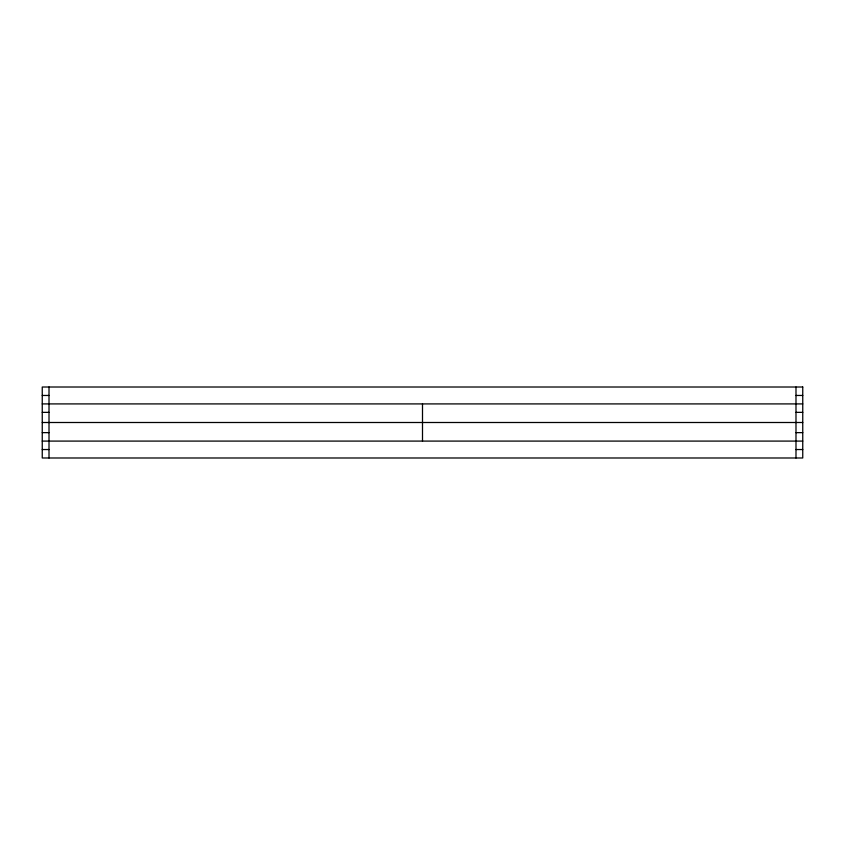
<?xml version="1.0" encoding="UTF-8"?>
<svg xmlns="http://www.w3.org/2000/svg" width="845" height="845" viewBox="0 0 845 845"><rect width="100%" height="100%" fill="white"/><g stroke="black" fill="none" stroke-linecap="round" stroke-linejoin="round"><path stroke-width="1.27" d="M42.25 395.46L49.01 395.46M795.99 395.46L802.75 395.46M42.25 403.91L802.75 403.91M42.25 412.36L49.01 412.36M795.99 412.36L802.75 412.36M42.25 422.5L802.75 422.5M42.25 432.64L49.01 432.64M795.99 432.64L802.75 432.64M42.25 441.09L802.75 441.09M42.25 449.54L49.01 449.54M795.99 449.54L802.75 449.54M795.99 387.01L795.99 457.99M422.5 403.91L422.5 441.09M49.01 387.01L49.01 457.99M802.75 387.01L42.25 387.01L42.25 457.99L802.75 457.99L802.75 387.01"/></g></svg>
